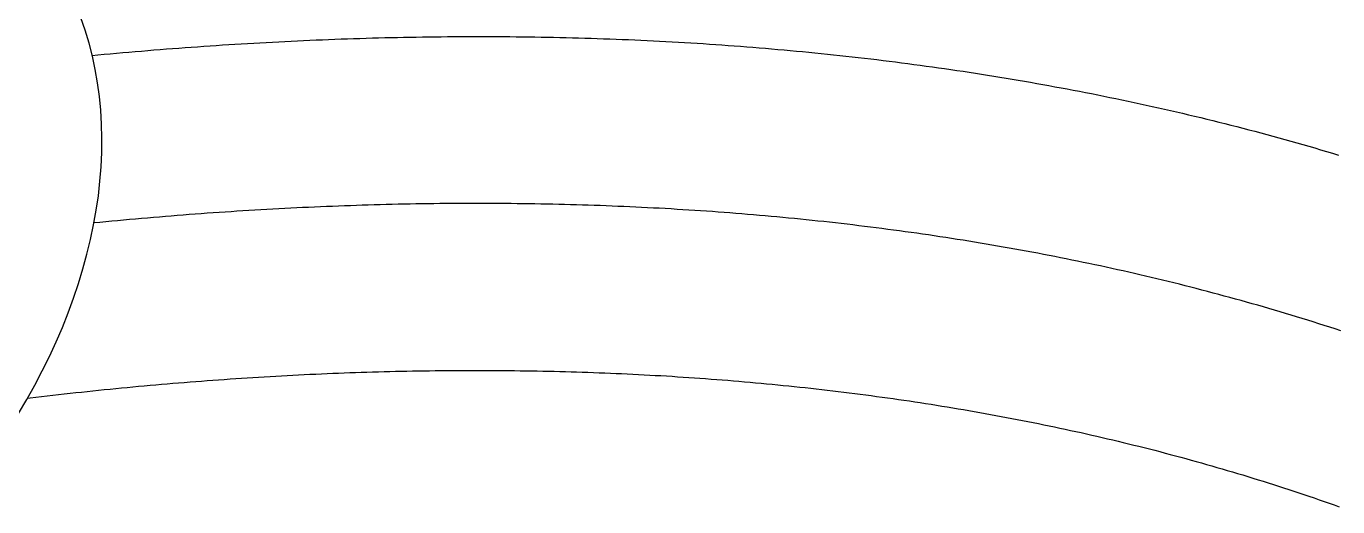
# Model space of a CAD drawing. Extents: x 10 to 206, y -65 to 73.
# Drawn here: x 172.263 to 173.292, y -48.716 to -48.34 of the extents above; entities that cross this region are included whole.
import ezdxf

# ---------------------------------------------------------------- set-up
doc = ezdxf.new("R2010")
doc.units = 0
doc.header["$LTSCALE"] = 0.5
doc.layers.add('LOGO', color=7, linetype='Continuous')

msp = doc.modelspace()

# ---------------------------------------------------------------- linework, layer by layer
at = {"layer": 'LOGO'}
for points in [[(172.25663139, -48.64331786), (172.26316789, -48.63225451), (172.26939165, -48.62110156), (172.27529637, -48.60986885), (172.28087597, -48.59856627), (172.28612459, -48.58720376), (172.2910366, -48.57579131), (172.29560662, -48.56433893), (172.29982949, -48.55285668), (172.30370025, -48.54135465), (172.30721421, -48.52984296), (172.31036687, -48.51833178), (172.31315397, -48.50683131), (172.31557148, -48.49535181), (172.31761559, -48.48390359), (172.31928271, -48.47249702), (172.32056951, -48.46114256), (172.32147289, -48.44985077), (172.32199001, -48.43863229), (172.32211831, -48.4274979), (172.32185551, -48.41645853), (172.32119967, -48.40552524), (172.32014917, -48.39470928), (172.31870281, -48.38402209), (172.31685979, -48.37347526), (172.3146198, -48.3630806), (172.31198304, -48.35285009), (172.3089503, -48.3427959), (172.305523, -48.33293029)], [(172.31446801, -48.36249168), (172.31893135, -48.36206915), (172.3238109, -48.36161413), (172.32869146, -48.36116593), (172.333573, -48.36072454), (172.33845552, -48.36029), (172.34333898, -48.35986232), (172.34822338, -48.35944154), (172.35310868, -48.35902767), (172.35799488, -48.35862075), (172.36288194, -48.35822079), (172.36776984, -48.35782782), (172.37265858, -48.35744187), (172.37754811, -48.35706297), (172.38243843, -48.35669113), (172.38732952, -48.35632639), (172.39222135, -48.35596876), (172.39711389, -48.35561828), (172.40200714, -48.35527496), (172.40690107, -48.35493884), (172.41179566, -48.35460994), (172.41669089, -48.35428828), (172.42158673, -48.35397389), (172.42648317, -48.35366679), (172.43138019, -48.35336701), (172.43627776, -48.35307457), (172.44117587, -48.35278951), (172.44607448, -48.35251184), (172.45097359, -48.35224158), (172.45587318, -48.35197877), (172.46077321, -48.35172344), (172.46567367, -48.35147559), (172.47057455, -48.35123527), (172.47547581, -48.35100249), (172.48037744, -48.35077728), (172.48527941, -48.35055966), (172.49018171, -48.35034967), (172.49508432, -48.35014732), (172.49998721, -48.34995264), (172.50489036, -48.34976565), (172.50979376, -48.34958639), (172.51469737, -48.34941487), (172.51960119, -48.34925112), (172.52450519, -48.34909517), (172.52940935, -48.34894704), (172.53431364, -48.34880675), (172.53921806, -48.34867434), (172.54412257, -48.34854982), (172.54902715, -48.34843323), (172.55393179, -48.34832458), (172.55883647, -48.3482239), (172.56374116, -48.34813122), (172.56864584, -48.34804655), (172.57355049, -48.34796994), (172.5784551, -48.3479014), (172.58335963, -48.34784096), (172.58826408, -48.34778863), (172.59316841, -48.34774446), (172.59807261, -48.34770845), (172.60297665, -48.34768065), (172.60788053, -48.34766107), (172.6127842, -48.34764973), (172.61768767, -48.34764667), (172.62259089, -48.3476519), (172.62749386, -48.34766546), (172.63239655, -48.34768737), (172.63729894, -48.34771765), (172.64220101, -48.34775632), (172.64710274, -48.34780343), (172.65200411, -48.34785897), (172.6569051, -48.347923), (172.66180568, -48.34799552), (172.66670584, -48.34807656), (172.67160556, -48.34816616), (172.67650481, -48.34826433), (172.68140357, -48.34837109), (172.68630183, -48.34848649), (172.69119955, -48.34861053), (172.69609673, -48.34874324), (172.70099334, -48.34888466), (172.70588936, -48.3490348), (172.71078477, -48.34919368), (172.71567954, -48.34936135), (172.72057367, -48.34953781), (172.72546711, -48.3497231), (172.73035987, -48.34991724), (172.73525191, -48.35012025), (172.74014321, -48.35033217), (172.74503375, -48.35055301), (172.74992352, -48.3507828), (172.75481249, -48.35102156), (172.75970063, -48.35126933), (172.76458794, -48.35152612), (172.76947439, -48.35179197), (172.77435995, -48.35206688), (172.77924461, -48.3523509), (172.78412835, -48.35264405), (172.78901114, -48.35294635), (172.79389297, -48.35325782), (172.79877381, -48.3535785), (172.80365365, -48.3539084), (172.80853245, -48.35424756), (172.81341021, -48.35459599), (172.8182869, -48.35495372), (172.82316249, -48.35532078), (172.82803698, -48.3556972), (172.83291033, -48.35608299), (172.83778254, -48.35647818), (172.84265356, -48.3568828), (172.8475234, -48.35729687), (172.85239201, -48.35772042), (172.8572594, -48.35815347), (172.86212552, -48.35859605), (172.86699037, -48.35904819), (172.87185392, -48.3595099), (172.87671614, -48.35998121), (172.88157703, -48.36046216), (172.88643656, -48.36095275), (172.8912947, -48.36145303), (172.89615145, -48.36196301), (172.90100676, -48.36248272), (172.90586064, -48.36301218), (172.91071305, -48.36355142), (172.91556397, -48.36410046), (172.92041339, -48.36465934), (172.92526127, -48.36522806), (172.93010761, -48.36580667), (172.93495238, -48.36639518), (172.93979556, -48.36699362), (172.94463713, -48.36760202), (172.94947707, -48.36822039), (172.95431535, -48.36884878), (172.95915197, -48.36948719), (172.96398688, -48.37013565), (172.96882008, -48.3707942), (172.97365155, -48.37146285), (172.97848126, -48.37214163), (172.98330919, -48.37283057), (172.98813532, -48.37352968), (172.99295963, -48.37423901), (172.9977821, -48.37495856), (173.00260272, -48.37568837), (173.00742145, -48.37642846), (173.01223827, -48.37717886), (173.01705318, -48.37793959), (173.02186614, -48.37871067), (173.02667713, -48.37949214), (173.03148614, -48.38028401), (173.03629314, -48.38108631), (173.04109811, -48.38189907), (173.04590104, -48.38272231), (173.0507019, -48.38355606), (173.05550066, -48.38440034), (173.06029732, -48.38525518), (173.06509184, -48.3861206), (173.06988421, -48.38699663), (173.07467441, -48.38788329), (173.07946241, -48.38878061), (173.0842482, -48.38968861), (173.08903175, -48.39060732), (173.09381305, -48.39153676), (173.09859207, -48.39247696), (173.10336879, -48.39342794), (173.10814319, -48.39438973), (173.11291525, -48.39536236), (173.11768495, -48.39634584), (173.12245227, -48.3973402), (173.12721718, -48.39834548), (173.13197968, -48.39936169), (173.13673973, -48.40038885), (173.14149731, -48.401427), (173.14625241, -48.40247616), (173.151005, -48.40353636), (173.15575506, -48.40460761), (173.16050258, -48.40568995), (173.16524752, -48.40678339), (173.16998988, -48.40788798), (173.17472963, -48.40900372), (173.17946674, -48.41013064), (173.1842012, -48.41126878), (173.18893299, -48.41241815), (173.19366208, -48.41357878), (173.19838846, -48.41475069), (173.20311211, -48.41593392), (173.20783299, -48.41712848), (173.2125511, -48.4183344), (173.21726642, -48.41955171), (173.22197891, -48.42078042), (173.22668856, -48.42202058), (173.23139535, -48.42327219), (173.23609926, -48.42453529), (173.24080027, -48.4258099), (173.24549836, -48.42709605), (173.2501935, -48.42839376), (173.25488567, -48.42970305), (173.25957487, -48.43102396), (173.26426105, -48.4323565), (173.26894421, -48.43370071), (173.27362432, -48.4350566), (173.27830136, -48.4364242), (173.28297531, -48.43780354), (173.28764615, -48.43919465), (173.29231385, -48.44059753)], [(173.29409092, -48.57844916), (173.28978005, -48.5770437), (173.28546486, -48.57564901), (173.2811454, -48.5742651), (173.27682174, -48.57289194), (173.27249392, -48.57152953), (173.268162, -48.57017786), (173.26382603, -48.56883691), (173.25948607, -48.56750669), (173.25514217, -48.56618717), (173.25079438, -48.56487835), (173.24644276, -48.56358023), (173.24208736, -48.56229278), (173.23772824, -48.561016), (173.23336545, -48.55974988), (173.22899904, -48.55849442), (173.22462907, -48.55724959), (173.22025559, -48.5560154), (173.21587866, -48.55479183), (173.21149833, -48.55357887), (173.20711465, -48.55237652), (173.20272767, -48.55118475), (173.19833746, -48.55000357), (173.19394407, -48.54883297), (173.18954754, -48.54767292), (173.18514794, -48.54652344), (173.18074531, -48.54538449), (173.17633972, -48.54425609), (173.17193121, -48.5431382), (173.16751984, -48.54203084), (173.16310566, -48.54093397), (173.15868873, -48.53984761), (173.1542691, -48.53877173), (173.14984682, -48.53770633), (173.14542195, -48.5366514), (173.14099455, -48.53560692), (173.13656466, -48.53457289), (173.1321323, -48.53354929), (173.12769683, -48.53253594), (173.12325806, -48.53153276), (173.11881602, -48.53053974), (173.11437071, -48.52955686), (173.10992217, -48.52858409), (173.10547042, -48.52762141), (173.10101547, -48.5266688), (173.09655736, -48.52572625), (173.0920961, -48.52479373), (173.08763171, -48.52387122), (173.08316422, -48.5229587), (173.07869366, -48.52205614), (173.07422003, -48.52116354), (173.06974337, -48.52028087), (173.06526369, -48.5194081), (173.06078102, -48.51854522), (173.05629538, -48.5176922), (173.0518068, -48.51684904), (173.04731529, -48.51601569), (173.04282087, -48.51519215), (173.03832357, -48.5143784), (173.03382342, -48.51357441), (173.02932043, -48.51278016), (173.02481462, -48.51199563), (173.02030602, -48.5112208), (173.01579465, -48.51045565), (173.01128053, -48.50970017), (173.00676368, -48.50895432), (173.00224413, -48.50821809), (172.9977219, -48.50749146), (172.99319701, -48.5067744), (172.98866948, -48.5060669), (172.98413933, -48.50536894), (172.97960659, -48.5046805), (172.97507128, -48.50400154), (172.97053342, -48.50333207), (172.96599303, -48.50267204), (172.96145014, -48.50202145), (172.95690476, -48.50138027), (172.95235693, -48.50074848), (172.94780665, -48.50012607), (172.94325396, -48.499513), (172.93869887, -48.49890926), (172.93414141, -48.49831483), (172.9295816, -48.49772969), (172.92501946, -48.49715382), (172.92045502, -48.49658719), (172.91588829, -48.49602979), (172.9113193, -48.4954816), (172.90674808, -48.49494259), (172.90217463, -48.49441274), (172.89759899, -48.49389204), (172.89302117, -48.49338046), (172.88844121, -48.49287799), (172.88385911, -48.49238459), (172.87927491, -48.49190026), (172.87468862, -48.49142497), (172.87010027, -48.4909587), (172.86550988, -48.49050142), (172.86091747, -48.49005313), (172.85632307, -48.48961379), (172.85172669, -48.48918339), (172.84712836, -48.48876191), (172.8425281, -48.48834932), (172.83792593, -48.48794561), (172.83332188, -48.48755076), (172.82871596, -48.48716473), (172.8241082, -48.48678752), (172.81949862, -48.48641911), (172.81488725, -48.48605946), (172.8102741, -48.48570857), (172.8056592, -48.48536641), (172.80104256, -48.48503296), (172.79642422, -48.48470819), (172.79180419, -48.4843921), (172.7871825, -48.48408466), (172.78255917, -48.48378584), (172.77793421, -48.48349563), (172.77330766, -48.483214), (172.76867953, -48.48294095), (172.76404985, -48.48267643), (172.75941863, -48.48242044), (172.75478591, -48.48217296), (172.7501517, -48.48193396), (172.74551602, -48.48170342), (172.7408789, -48.48148132), (172.73624036, -48.48126764), (172.73160042, -48.48106237), (172.72695911, -48.48086547), (172.72231644, -48.48067693), (172.71767243, -48.48049673), (172.71302712, -48.48032485), (172.70838052, -48.48016127), (172.70373265, -48.48000597), (172.69908354, -48.47985891), (172.69443321, -48.4797201), (172.68978167, -48.4795895), (172.68512896, -48.47946709), (172.6804751, -48.47935286), (172.6758201, -48.47924678), (172.67116399, -48.47914883), (172.66650679, -48.479059), (172.66184852, -48.47897725), (172.65718921, -48.47890358), (172.65252888, -48.47883795), (172.64786754, -48.47878036), (172.64320523, -48.47873077), (172.63854196, -48.47868917), (172.63387776, -48.47865554), (172.62921264, -48.47862985), (172.62454664, -48.47861209), (172.61987977, -48.47860223), (172.61521205, -48.47860026), (172.6105435, -48.47860615), (172.60587416, -48.47861989), (172.60120404, -48.47864145), (172.59653316, -48.47867081), (172.59186154, -48.47870795), (172.58718922, -48.47875285), (172.5825162, -48.47880549), (172.57784251, -48.47886585), (172.57316818, -48.47893391), (172.56849322, -48.47900965), (172.56381766, -48.47909305), (172.55914152, -48.47918408), (172.55446482, -48.47928272), (172.54978758, -48.47938897), (172.54510984, -48.47950279), (172.5404316, -48.47962416), (172.53575289, -48.47975306), (172.53107373, -48.47988948), (172.52639415, -48.48003339), (172.52171416, -48.48018478), (172.5170338, -48.48034361), (172.51235307, -48.48050987), (172.50767201, -48.48068355), (172.50299063, -48.48086461), (172.49830896, -48.48105304), (172.49362702, -48.48124882), (172.48894484, -48.48145193), (172.48426242, -48.48166234), (172.4795798, -48.48188004), (172.474897, -48.482105), (172.47021405, -48.48233721), (172.46553095, -48.48257664), (172.46084774, -48.48282327), (172.45616443, -48.48307709), (172.45148105, -48.48333807), (172.44679763, -48.48360619), (172.44211417, -48.48388143), (172.43743072, -48.48416377), (172.43274728, -48.48445319), (172.42806387, -48.48474967), (172.42338053, -48.48505319), (172.41869728, -48.48536372), (172.41401413, -48.48568125), (172.4093311, -48.48600576), (172.40464823, -48.48633723), (172.39996553, -48.48667562), (172.39528303, -48.48702094), (172.39060074, -48.48737314), (172.38591869, -48.48773222), (172.3812369, -48.48809815), (172.37655539, -48.48847091), (172.37187418, -48.48885049), (172.36719331, -48.48923685), (172.36251278, -48.48962999), (172.35783263, -48.49002987), (172.35315287, -48.49043648), (172.34847352, -48.4908498), (172.34379461, -48.4912698), (172.33911616, -48.49169648), (172.3344382, -48.4921298), (172.32976073, -48.49256974), (172.3250838, -48.49301629), (172.32040741, -48.49346942), (172.31582718, -48.49391972)], [(172.26370877, -48.63128526), (172.26569836, -48.63104636), (172.27017717, -48.63051484), (172.27465651, -48.62998953), (172.27913635, -48.62947047), (172.28361667, -48.62895765), (172.28809745, -48.6284511), (172.29257865, -48.62795084), (172.29706026, -48.62745688), (172.30154225, -48.62696924), (172.30602459, -48.62648793), (172.31050727, -48.62601297), (172.31499026, -48.62554439), (172.31947352, -48.62508218), (172.32395705, -48.62462638), (172.32844081, -48.62417699), (172.33292478, -48.62373403), (172.33740894, -48.62329753), (172.34189325, -48.62286749), (172.3463777, -48.62244394), (172.35086227, -48.62202688), (172.35534692, -48.62161634), (172.35983164, -48.62121233), (172.36431639, -48.62081487), (172.36880116, -48.62042398), (172.37328592, -48.62003966), (172.37777064, -48.61966195), (172.38225531, -48.61929085), (172.38673989, -48.61892638), (172.39122437, -48.61856855), (172.39570871, -48.61821739), (172.40019289, -48.61787291), (172.4046769, -48.61753513), (172.4091607, -48.61720406), (172.41364427, -48.61687972), (172.41812758, -48.61656213), (172.42261062, -48.6162513), (172.42709335, -48.61594725), (172.43157576, -48.61564999), (172.43605781, -48.61535954), (172.44053949, -48.61507593), (172.44502077, -48.61479916), (172.44950162, -48.61452925), (172.45398202, -48.61426621), (172.45846195, -48.61401007), (172.46294138, -48.61376085), (172.46742029, -48.61351854), (172.47189865, -48.61328319), (172.47637643, -48.61305479), (172.48085363, -48.61283337), (172.4853302, -48.61261894), (172.48980612, -48.61241152), (172.49428138, -48.61221113), (172.49875595, -48.61201778), (172.50322979, -48.61183148), (172.50770289, -48.61165227), (172.51217523, -48.61148014), (172.51664677, -48.61131513), (172.5211175, -48.61115723), (172.52558739, -48.61100648), (172.53005641, -48.61086289), (172.53452455, -48.61072647), (172.53899177, -48.61059724), (172.54345805, -48.61047521), (172.54792337, -48.61036041), (172.5523877, -48.61025285), (172.55685103, -48.61015255), (172.56131331, -48.61005952), (172.56577454, -48.60997378), (172.57023468, -48.60989534), (172.57469371, -48.60982423), (172.57915161, -48.60976045), (172.58360836, -48.60970403), (172.58806392, -48.60965498), (172.59251827, -48.60961332), (172.59697139, -48.60957906), (172.60142326, -48.60955222), (172.60587385, -48.60953282), (172.61032313, -48.60952088), (172.61477108, -48.6095164), (172.61921768, -48.60951941), (172.62366291, -48.60952993), (172.62810673, -48.60954796), (172.63254913, -48.60957353), (172.63699007, -48.60960665), (172.64142954, -48.60964734), (172.64586751, -48.60969562), (172.65030396, -48.6097515), (172.65473885, -48.60981499), (172.65917218, -48.60988612), (172.66360391, -48.60996491), (172.66803401, -48.61005136), (172.67246247, -48.61014549), (172.67688926, -48.61024732), (172.68131435, -48.61035687), (172.68573773, -48.61047416), (172.69015936, -48.61059919), (172.69457922, -48.610732), (172.69899729, -48.61087258), (172.70341355, -48.61102096), (172.70782796, -48.61117716), (172.7122405, -48.61134119), (172.71665116, -48.61151307), (172.7210599, -48.61169282), (172.7254667, -48.61188044), (172.72987154, -48.61207597), (172.73427439, -48.61227941), (172.73867523, -48.61249078), (172.74307403, -48.61271009), (172.74747077, -48.61293738), (172.75186542, -48.61317264), (172.75625796, -48.61341589), (172.76064837, -48.61366717), (172.76503662, -48.61392647), (172.76942269, -48.61419381), (172.77380655, -48.61446922), (172.77818818, -48.61475271), (172.78256755, -48.6150443), (172.78694464, -48.61534399), (172.79131942, -48.61565182), (172.79569188, -48.61596779), (172.80006198, -48.61629192), (172.8044297, -48.61662423), (172.80879502, -48.61696473), (172.81315791, -48.61731345), (172.81751835, -48.61767039), (172.82187631, -48.61803557), (172.82623177, -48.61840902), (172.83058471, -48.61879074), (172.8349351, -48.61918075), (172.83928291, -48.61957907), (172.84362812, -48.61998572), (172.84797072, -48.62040072), (172.85231066, -48.62082407), (172.85664793, -48.62125579), (172.86098251, -48.62169591), (172.86531437, -48.62214444), (172.86964348, -48.62260139), (172.87396982, -48.62306678), (172.87829337, -48.62354063), (172.8826141, -48.62402295), (172.88693198, -48.62451377), (172.891247, -48.62501309), (172.89555913, -48.62552093), (172.89986835, -48.62603731), (172.90417462, -48.62656225), (172.90847793, -48.62709577), (172.91277824, -48.62763787), (172.91707555, -48.62818858), (172.92136982, -48.62874791), (172.92566102, -48.62931588), (172.92994914, -48.6298925), (172.93423414, -48.63047779), (172.93851602, -48.63107178), (172.94279473, -48.63167447), (172.94707025, -48.63228587), (172.95134257, -48.63290602), (172.95561165, -48.63353492), (172.95987748, -48.63417259), (172.96414002, -48.63481905), (172.96839926, -48.6354743), (172.97265517, -48.63613838), (172.97690772, -48.6368113), (172.98115689, -48.63749307), (172.98540266, -48.6381837), (172.989645, -48.63888323), (172.99388388, -48.63959165), (172.99811929, -48.64030899), (173.0023512, -48.64103527), (173.00657957, -48.6417705), (173.0108044, -48.6425147), (173.01502566, -48.64326788), (173.01924331, -48.64403006), (173.02345734, -48.64480126), (173.02766772, -48.64558149), (173.03187443, -48.64637077), (173.03607744, -48.64716912), (173.04027673, -48.64797655), (173.04447227, -48.64879308), (173.04866405, -48.64961873), (173.05285202, -48.6504535), (173.05703618, -48.65129743), (173.0612165, -48.65215052), (173.06539294, -48.6530128), (173.0695655, -48.65388427), (173.07373413, -48.65476496), (173.07789883, -48.65565488), (173.08205956, -48.65655404), (173.0862163, -48.65746247), (173.09036902, -48.65838018), (173.09451771, -48.65930719), (173.09866233, -48.66024351), (173.10280286, -48.66118916), (173.10693928, -48.66214416), (173.11107157, -48.66310851), (173.11519969, -48.66408225), (173.11932363, -48.66506539), (173.12344369, -48.66605803), (173.12756037, -48.66706036), (173.13167365, -48.66807238), (173.13578346, -48.66909409), (173.13988976, -48.67012548), (173.1439925, -48.67116657), (173.14809162, -48.67221734), (173.15218709, -48.6732778), (173.15627884, -48.67434794), (173.16036682, -48.67542778), (173.16445099, -48.6765173), (173.1685313, -48.67761651), (173.1726077, -48.67872541), (173.17668012, -48.679844), (173.18074854, -48.68097228), (173.18481289, -48.68211024), (173.18887313, -48.6832579), (173.1929292, -48.68441524), (173.19698105, -48.68558227), (173.20102864, -48.68675899), (173.20507192, -48.68794539), (173.20911083, -48.68914149), (173.21314532, -48.69034727), (173.21717534, -48.69156274), (173.22120085, -48.6927879), (173.2252218, -48.69402275), (173.22923812, -48.69526729), (173.23324978, -48.69652152), (173.23725672, -48.69778543), (173.2412589, -48.69905904), (173.24525626, -48.70034233), (173.24924874, -48.70163531), (173.25323632, -48.70293798), (173.25721892, -48.70425034), (173.2611965, -48.70557239), (173.26516902, -48.70690413), (173.26913641, -48.70824555), (173.27309864, -48.70959667), (173.27705565, -48.71095747), (173.28100739, -48.71232797), (173.28495381, -48.71370815), (173.28889486, -48.71509802), (173.29283049, -48.71649758)]]:
    msp.add_lwpolyline(points, dxfattribs=at)

doc.saveas('drawing.dxf')
